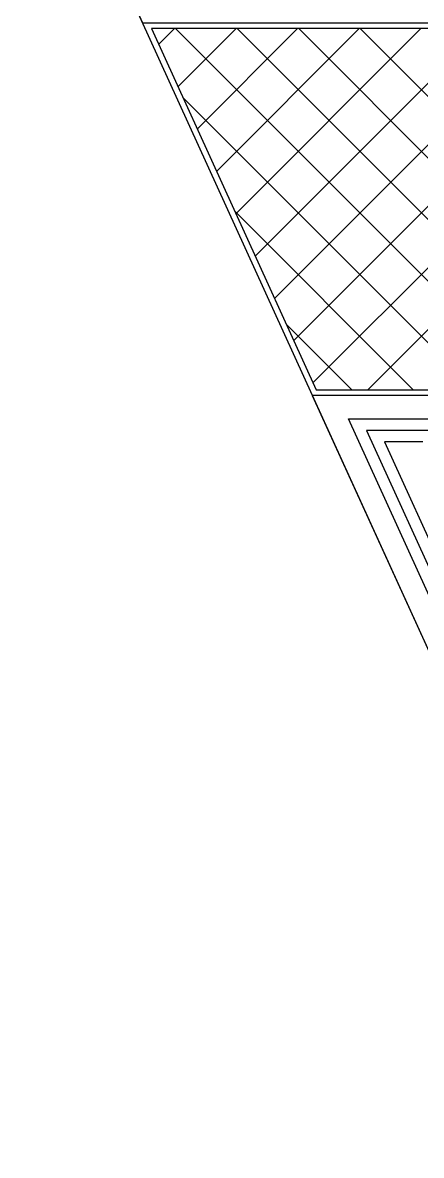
# Model space of a CAD drawing. Header units: millimetres. Extents: x 71819 to 78266, y 23672 to 38445.
# Drawn here: x 73665 to 74009, y 30854 to 31830 of the extents above; entities that cross this region are included whole.
import ezdxf

# ---------------------------------------------------------------- set-up
doc = ezdxf.new("R2010")
doc.units = ezdxf.units.MM
doc.layers.add('Plan Archi', color=8, linetype='Continuous')

msp = doc.modelspace()

# ---------------------------------------------------------------- linework, layer by layer
at = {"layer": 'Plan Archi', "color": 0}
msp.add_line((72962.5, 33597.6), (74377.62, 30493.27), dxfattribs=at)
at = {"layer": 'Plan Archi'}
for p, q in [((73763.99, 31839.38), (73768.55, 31829.38)), ((73768.55, 31829.38), (74243.18, 31829.38)), ((74557.81, 31824.38), (73776.33, 31824.38)), ((73776.33, 31824.38), (73918.02, 31513.55)), ((73796.17, 31824.38), (73782.54, 31810.75)), ((73797.04, 31824.38), (74107.87, 31513.55)), ((73849.2, 31824.38), (73799.15, 31774.32)), ((73902.23, 31824.38), (73815.75, 31737.89)), ((73955.27, 31824.38), (73832.36, 31701.47)), ((74008.3, 31824.38), (73848.96, 31665.04)), ((73850.07, 31824.38), (74160.9, 31513.55)), ((74061.33, 31824.38), (73865.57, 31628.61)), ((74114.37, 31824.38), (73882.17, 31592.18)), ((74167.4, 31824.38), (73898.78, 31555.76)), ((73903.1, 31824.38), (74213.93, 31513.55)), ((74220.43, 31824.38), (73915.38, 31519.33)), ((73956.14, 31824.38), (74266.97, 31513.55)), ((74263.18, 31814.09), (73962.64, 31513.55)), ((73803.4, 31764.98), (74054.83, 31513.55)), ((73847.83, 31667.52), (74001.8, 31513.55)), ((73892.26, 31570.06), (73948.77, 31513.55)), ((73918.02, 31513.55), (74557.81, 31513.55)), ((74243.18, 31508.55), (73914.8, 31508.55)), ((73914.8, 31508.55), (74363.95, 30523.27)), ((74385.93, 30523.27), (73945.9, 31488.55)), ((73945.9, 31488.55), (74243.2, 31488.55)), ((73961.45, 31478.55), (74392.36, 30533.27)), ((74016.4, 31478.55), (73961.45, 31478.55)), ((73977, 31468.55), (74398.79, 30543.27)), ((74009.97, 31468.55), (73977, 31468.55))]:
    msp.add_line(p, q, dxfattribs=at)

doc.saveas('drawing.dxf')
